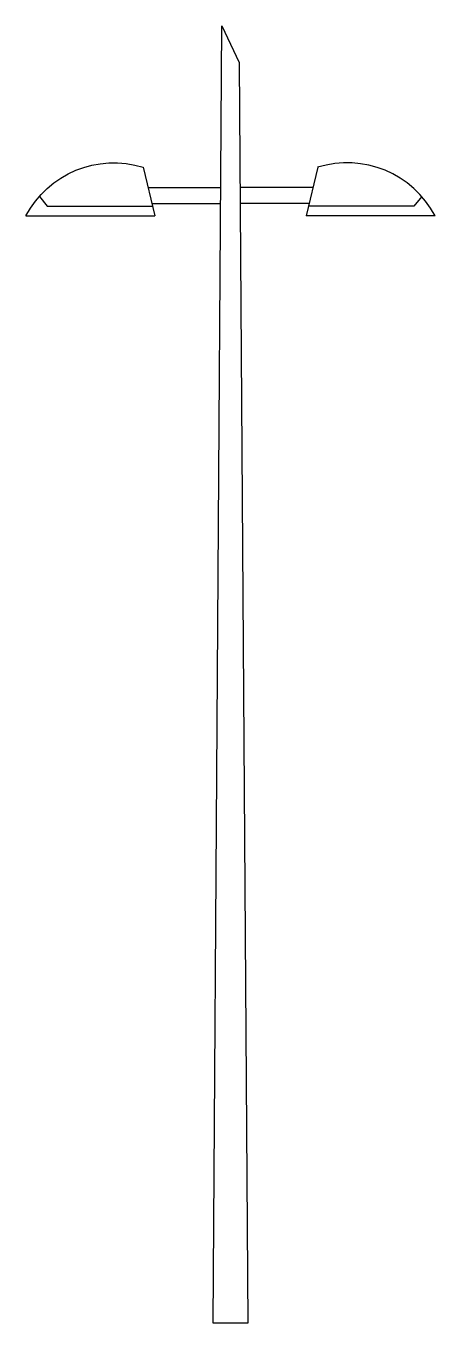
# Model space of a CAD drawing. Header units: metres. Extents: x -0.95 to 0.95, y 0 to 6.02.
import ezdxf

# ---------------------------------------------------------------- set-up
doc = ezdxf.new("R2010")
doc.units = ezdxf.units.M

msp = doc.modelspace()

# ---------------------------------------------------------------- linework, layer by layer
for p, q in [((-0.4056, 5.364), (-0.3516, 5.138)), ((0.405, 5.364), (0.351, 5.138)), ((-0.3826, 5.27), (-0.0451, 5.27)), ((0.382, 5.27), (0.044, 5.27)), ((-0.8876, 5.229), (-0.8516, 5.183)), ((-0.8516, 5.183), (-0.3626, 5.183)), ((-0.3656, 5.196), (-0.0456, 5.196)), ((0.365, 5.196), (0.0445, 5.196)), ((0.851, 5.183), (0.362, 5.183)), ((0.888, 5.229), (0.851, 5.183)), ((-0.9506, 5.138), (-0.3516, 5.138)), ((0.95, 5.138), (0.351, 5.138))]:
    msp.add_line(p, q)
at = {"flags": 128}
msp.add_lwpolyline([(-0.081, 0), (-0.04, 6.02), (0.04, 5.851), (0.08, 0), (-0.081, 0)], dxfattribs=at)
at = {"extrusion": (0, 0, -1)}
msp.add_arc((0.5429, 4.9249), 0.46, 27.59895, 107.41583, dxfattribs=at)
msp.add_arc((0.542, 4.9249), 0.46, 27.59895, 107.41583)

doc.saveas('drawing.dxf')
